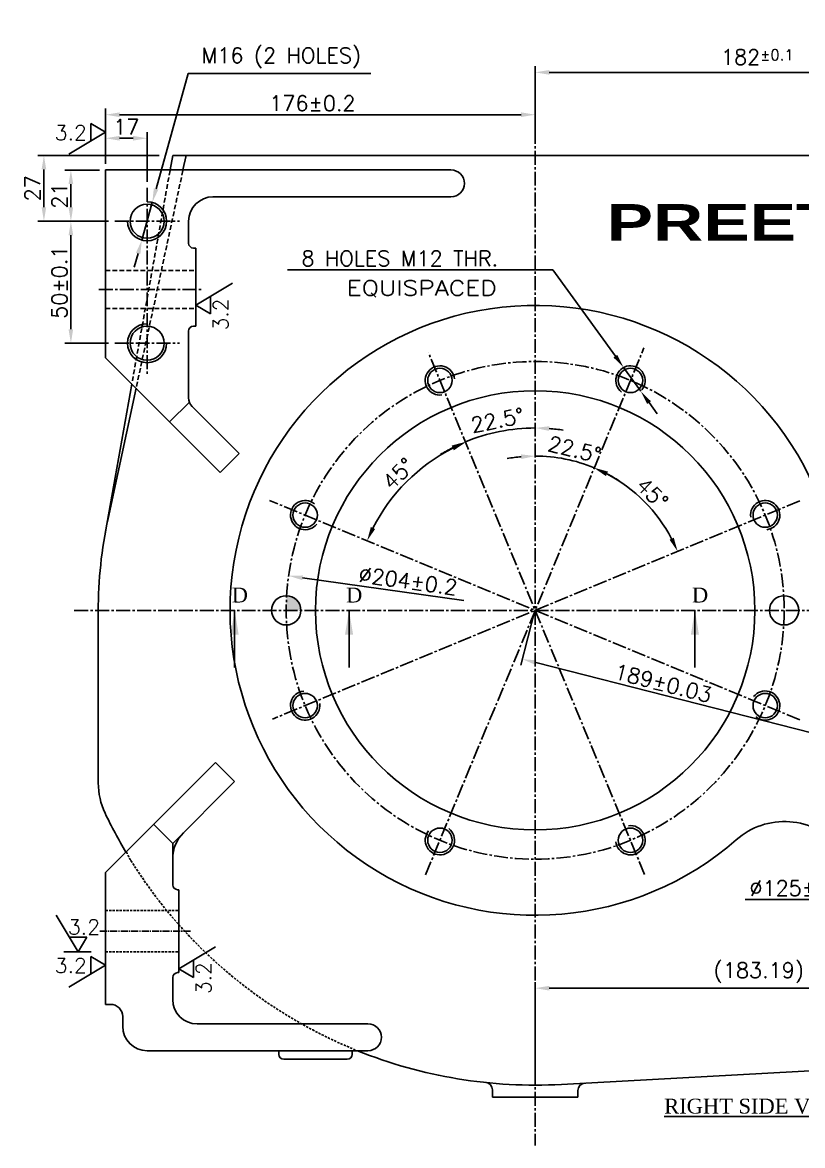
# Model space of a CAD drawing. Header units: millimetres. Extents: x -3508 to 12243, y -3609 to 4092.
# Drawn here: x 9070.4 to 9390, y 193.5 to 653.8 of the extents above; entities that cross this region are included whole.
import ezdxf
from ezdxf.enums import TextEntityAlignment as Align

# ---------------------------------------------------------------- set-up
doc = ezdxf.new("R2010")
doc.units = ezdxf.units.MM
doc.header["$LTSCALE"] = 0.3
doc.header["$PDSIZE"] = -50
for name, pattern in [('CENTER2', [28.575, 19.05, -3.175, 3.175, -3.175]), ('HIDDEN', [9.525, 6.35, -3.175]), ('HIDDEN2', [4.7625, 3.175, -1.5875])]:
    doc.linetypes.add(name, pattern=pattern)
for name, color, linetype in [('center', 1, 'CENTER2'), ('h', 4, 'HIDDEN'), ('hidden', 4, 'HIDDEN2')]:
    doc.layers.add(name, color=color, linetype=linetype)
doc.styles.add('ARIAL-BLACK', font='')
doc.styles.add('ROMANTIC', font='romantic.ttf')
doc.styles.add('rs', font='romans.shx')
doc.styles.get("Standard").update_dxf_attribs({"font": 'romans.shx', "width": 1.2})
doc.styles.get('ARIAL-BLACK').set_extended_font_data('Arial Black')
doc.dimstyles.new('ISO-25', dxfattribs={"dimscale": 2.5, "dimtxt": 2.5, "dimasz": 2.5, "dimexe": 0.7, "dimexo": 0.625, "dimtad": 1, "dimdec": 3, "dimlfac": -1, "dimzin": 9, "dimdsep": 46, "dimtxsty": 'Standard', "dimcen": 2.5, "dimclrd": 1, "dimclre": 1, "dimclrt": 7, "dimazin": 0, "dimtfac": 0.65, "dimtdec": 3, "dimtmove": 0, "dimatfit": 3, "dimfxl": 0, "dimtolj": 1, "dimarcsym": 0})
doc.dimstyles.new('sarab', dxfattribs={"dimscale": 3, "dimtxt": 2.5, "dimasz": 2.3, "dimexe": 1, "dimexo": 1, "dimtad": 1, "dimdec": 3, "dimdsep": 46, "dimtxsty": 'rs', "dimcen": 0, "dimclrd": 1, "dimclre": 1, "dimclrt": 7, "dimadec": 3, "dimazin": 2, "dimtfac": 1, "dimtdec": 3, "dimtmove": 0, "dimatfit": 3, "dimfxl": 0, "dimarcsym": 0})

# ---------------------------------------------------------------- blocks, each defined once
blk = doc.blocks.new('*D1105')
at = {"color": 1, "lineweight": -2, "transparency": 16777216}
for p, q in [((9104.43, 595.84), (9104.43, 618.5)), ((9280.43, 605.84), (9280.43, 618.5)), ((9110.18, 616), (9274.68, 616))]:
    blk.add_line(p, q, dxfattribs=at)
at = {"color": 1, "transparency": 16777216}
for points in [[(9110.18, 616.96), (9110.18, 615.05), (9104.43, 616)], [(9274.68, 616.96), (9274.68, 615.05), (9280.43, 616)]]:
    blk.add_solid(points, dxfattribs=at)
at = {"layer": 'Defpoints', "color": 0, "transparency": 16777216}
for p in [(9280.43, 616), (9280.43, 603.34), (9104.43, 593.34)]:
    blk.add_point(p, dxfattribs=at)
at = {"color": 7, "transparency": 16777216, "insert": (9189.16, 620.69), "char_height": 6.25, "attachment_point": 5, "style": 'rs'}
blk.add_mtext('176±0.2', dxfattribs=at)
blk = doc.blocks.new('*D1111')
at = {"color": 1, "lineweight": -2, "transparency": 16777216}
blk.add_line((9251.21, 416.94), (9185.11, 426.2), dxfattribs=at)
at = {"color": 1, "transparency": 16777216}
blk.add_solid([(9185.24, 427.14), (9184.98, 425.25), (9179.42, 426.99)], dxfattribs=at)
at = {"layer": 'Defpoints', "color": 0, "transparency": 16777216}
for p in [(9179.42, 426.99), (9381.44, 398.69)]:
    blk.add_point(p, dxfattribs=at)
at = {"color": 7, "transparency": 16777216, "insert": (9228.36, 424.87), "char_height": 6.25, "attachment_point": 5, "rotation": 352.0255, "style": 'rs'}
blk.add_mtext('∅204±0.2', dxfattribs=at)
blk = doc.blocks.new('*D1106')
at = {"color": 1, "lineweight": -2, "transparency": 16777216}
for p, q in [((9178.99, 552.42), (9287.7, 552.42)), ((9287.7, 552.42), (9313.29, 517.04)), ((9323.69, 502.66), (9316.66, 512.38)), ((9327.06, 498), (9330.43, 493.34))]:
    blk.add_line(p, q, dxfattribs=at)
at = {"color": 1, "transparency": 16777216}
for points in [[(9314.07, 517.6), (9312.51, 516.48), (9316.66, 512.38)], [(9327.84, 498.56), (9326.29, 497.44), (9323.69, 502.66)]]:
    blk.add_solid(points, dxfattribs=at)
at = {"layer": 'Defpoints', "color": 0, "transparency": 16777216}
for p in [(9316.66, 512.38), (9323.69, 502.66)]:
    blk.add_point(p, dxfattribs=at)
at = {"color": 7, "transparency": 16777216, "insert": (9224.97, 557.1), "char_height": 6.25, "attachment_point": 5, "style": 'rs'}
blk.add_mtext('8 HOLES M12 THR. ', dxfattribs=at)
blk = doc.blocks.new('*D1125')
at = {"color": 1, "lineweight": -2, "transparency": 16777216}
for p, q in [((9503.39, 421.6), (9506.73, 426.28)), ((9500.04, 416.93), (9427.32, 315.26)), ((9412.31, 294.29), (9423.97, 310.58)), ((9366.4, 294.29), (9412.31, 294.29))]:
    blk.add_line(p, q, dxfattribs=at)
at = {"color": 1, "transparency": 16777216}
for points in [[(9502.61, 422.16), (9504.17, 421.04), (9500.04, 416.93)], [(9423.19, 311.14), (9424.75, 310.03), (9427.32, 315.26)]]:
    blk.add_solid(points, dxfattribs=at)
at = {"layer": 'Defpoints', "color": 0, "transparency": 16777216}
for p in [(9500.04, 416.93), (9427.32, 315.26)]:
    blk.add_point(p, dxfattribs=at)
at = {"color": 7, "transparency": 16777216, "insert": (9388.58, 298.97), "char_height": 6.25, "attachment_point": 5, "style": 'rs'}
blk.add_mtext('∅125±0.2', dxfattribs=at)
blk = doc.blocks.new('*D1132')
at = {"color": 1, "lineweight": -2, "transparency": 16777216}
for p, q in [((9104.43, 595.84), (9104.43, 608.86)), ((9121.43, 588.56), (9121.43, 608.86)), ((9110.18, 606.36), (9115.68, 606.36))]:
    blk.add_line(p, q, dxfattribs=at)
at = {"color": 1, "transparency": 16777216}
for points in [[(9110.18, 607.32), (9110.18, 605.4), (9104.43, 606.36)], [(9115.68, 607.32), (9115.68, 605.4), (9121.43, 606.36)]]:
    blk.add_solid(points, dxfattribs=at)
at = {"layer": 'Defpoints', "color": 0, "transparency": 16777216}
for p in [(9121.43, 606.36), (9104.43, 593.34), (9121.43, 586.06)]:
    blk.add_point(p, dxfattribs=at)
at = {"color": 7, "transparency": 16777216, "insert": (9112.93, 611.05), "char_height": 6.25, "attachment_point": 5, "style": 'rs'}
blk.add_mtext('17', dxfattribs=at)
blk = doc.blocks.new('*D1133')
at = {"color": 1, "lineweight": -2, "transparency": 16777216}
for p, q in [((9101.93, 593.34), (9087.71, 593.34)), ((9090.21, 587.59), (9090.21, 578.09)), ((9105.68, 572.34), (9087.71, 572.34))]:
    blk.add_line(p, q, dxfattribs=at)
at = {"color": 1, "transparency": 16777216}
for points in [[(9089.25, 587.59), (9091.16, 587.59), (9090.21, 593.34)], [(9089.25, 578.09), (9091.16, 578.09), (9090.21, 572.34)]]:
    blk.add_solid(points, dxfattribs=at)
at = {"layer": 'Defpoints', "color": 0, "transparency": 16777216}
for p in [(9104.43, 593.34), (9090.21, 572.34), (9108.18, 572.34)]:
    blk.add_point(p, dxfattribs=at)
at = {"color": 7, "transparency": 16777216, "insert": (9085.52, 582.84), "char_height": 6.25, "attachment_point": 5, "rotation": 90, "style": 'rs'}
blk.add_mtext('21', dxfattribs=at)
blk = doc.blocks.new('*D1134')
at = {"color": 1, "lineweight": -2, "transparency": 16777216}
for p, q in [((9101.93, 572.34), (9087.71, 572.34)), ((9090.21, 566.59), (9090.21, 528.09)), ((9105.68, 522.34), (9087.71, 522.34))]:
    blk.add_line(p, q, dxfattribs=at)
at = {"color": 1, "transparency": 16777216}
for points in [[(9089.25, 566.59), (9091.16, 566.59), (9090.21, 572.34)], [(9089.25, 528.09), (9091.16, 528.09), (9090.21, 522.34)]]:
    blk.add_solid(points, dxfattribs=at)
at = {"layer": 'Defpoints', "color": 0, "transparency": 16777216}
for p in [(9104.43, 572.34), (9090.21, 522.34), (9108.18, 522.34)]:
    blk.add_point(p, dxfattribs=at)
at = {"color": 7, "transparency": 16777216, "insert": (9085.52, 547.34), "char_height": 6.25, "attachment_point": 5, "rotation": 90, "style": 'rs'}
blk.add_mtext('50±0.1', dxfattribs=at)
blk = doc.blocks.new('*D1137')
at = {"color": 1, "lineweight": -2, "transparency": 16777216}
for p, q in [((9138.29, 632.96), (9125.11, 585.59)), ((9213.06, 632.96), (9138.29, 632.96)), ((9119.29, 564.64), (9123.57, 580.05)), ((9117.74, 559.1), (9116.2, 553.56))]:
    blk.add_line(p, q, dxfattribs=at)
at = {"color": 1, "transparency": 16777216}
for points in [[(9124.19, 585.85), (9126.04, 585.33), (9123.57, 580.05)], [(9116.82, 559.35), (9118.67, 558.84), (9119.29, 564.64)]]:
    blk.add_solid(points, dxfattribs=at)
at = {"layer": 'Defpoints', "color": 0, "transparency": 16777216}
for p in [(9123.57, 580.05), (9119.29, 564.64)]:
    blk.add_point(p, dxfattribs=at)
at = {"color": 7, "transparency": 16777216, "insert": (9176.46, 639.28), "char_height": 6.25, "attachment_point": 5, "style": 'rs'}
blk.add_mtext('M16 (2 HOLES)', dxfattribs=at)
blk = doc.blocks.new('*D1138')
at = {"color": 1, "lineweight": -2, "transparency": 16777216}
for p, q in [((9126.42, 599.34), (9076.66, 599.34)), ((9079.16, 593.59), (9079.16, 578.09)), ((9105.68, 572.34), (9076.66, 572.34))]:
    blk.add_line(p, q, dxfattribs=at)
at = {"color": 1, "transparency": 16777216}
for points in [[(9078.2, 593.59), (9080.12, 593.59), (9079.16, 599.34)], [(9078.2, 578.09), (9080.12, 578.09), (9079.16, 572.34)]]:
    blk.add_solid(points, dxfattribs=at)
at = {"layer": 'Defpoints', "color": 0, "transparency": 16777216}
for p in [(9128.92, 599.34), (9079.16, 572.34), (9108.18, 572.34)]:
    blk.add_point(p, dxfattribs=at)
at = {"color": 7, "transparency": 16777216, "insert": (9074.48, 585.84), "char_height": 6.25, "attachment_point": 5, "rotation": 90, "style": 'rs'}
blk.add_mtext('27', dxfattribs=at)
blk = doc.blocks.new('_DatumFilled')
at = {"color": 0, "linetype": 'ByBlock'}
blk.add_solid([(0, 0.577), (-1, 0), (0, -0.577)], dxfattribs=at)
blk = doc.blocks.new('*D1142')
at = {"color": 1, "lineweight": -2, "transparency": 16777216}
for start, end in [(95.2105, 100.421), (67.5, 90), (57.079, 62.2895)]:
    blk.add_arc((9280.43, 412.84), 63.25, start, end, dxfattribs=at)
at = {"color": 1, "transparency": 16777216}
for points in [[(9274.64, 476.79), (9274.73, 474.87), (9280.43, 476.09)], [(9309.43, 467.97), (9310.25, 469.71), (9304.63, 471.28)]]:
    blk.add_solid(points, dxfattribs=at)
at = {"layer": 'Defpoints', "color": 0, "transparency": 16777216}
for p in [(9280.43, 618.36), (9326.04, 522.96), (9288.68, 475.55), (9205.51, 231.97), (9280.43, 193.47)]:
    blk.add_point(p, dxfattribs=at)
at = {"color": 7, "transparency": 16777216, "insert": (9296.57, 478.84), "char_height": 6.25, "attachment_point": 5, "rotation": 346.2582, "style": 'rs'}
blk.add_mtext('22.5°', dxfattribs=at)
blk = doc.blocks.new('*D1143')
at = {"color": 1, "lineweight": -2, "transparency": 16777216}
for start, end in [(90, 112.5), (81.1827, 85.5914), (116.9086, 121.3173)]:
    blk.add_arc((9280.43, 412.84), 74.75, start, end, dxfattribs=at)
at = {"color": 1, "transparency": 16777216}
for points in [[(9286.14, 486.41), (9286.21, 488.33), (9280.43, 487.59)], [(9246.2, 480.37), (9247, 478.63), (9251.82, 481.9)]]:
    blk.add_solid(points, dxfattribs=at)
at = {"layer": 'Defpoints', "color": 0, "transparency": 16777216}
for p in [(9280.43, 618.36), (9235.53, 521.23), (9270.67, 486.95), (9355.35, 231.97), (9280.43, 193.47)]:
    blk.add_point(p, dxfattribs=at)
at = {"color": 7, "transparency": 16777216, "insert": (9264.93, 490.75), "char_height": 6.25, "attachment_point": 5, "rotation": 11.25, "style": 'rs'}
blk.add_mtext('22.5°', dxfattribs=at)
blk = doc.blocks.new('*D1144')
at = {"color": 1, "lineweight": -2, "transparency": 16777216}
blk.add_arc((9280.43, 412.84), 63.15, 27.7184, 62.2816, dxfattribs=at)
at = {"color": 1, "transparency": 16777216}
for points in [[(9309.4, 467.88), (9310.21, 469.62), (9304.6, 471.19)], [(9337.2, 442.62), (9335.47, 441.81), (9338.78, 437.01)]]:
    blk.add_solid(points, dxfattribs=at)
at = {"layer": 'Defpoints', "color": 0, "transparency": 16777216}
for p in [(9324.98, 520.4), (9388.82, 457.74), (9330.53, 451.29), (9172.81, 368.27), (9235.53, 304.46)]:
    blk.add_point(p, dxfattribs=at)
at = {"color": 7, "transparency": 16777216, "insert": (9328.4, 460.81), "char_height": 6.25, "attachment_point": 5, "rotation": 315, "style": 'rs'}
blk.add_mtext('45°', dxfattribs=at)
blk = doc.blocks.new('*D1145')
at = {"color": 1, "lineweight": -2, "transparency": 16777216}
blk.add_arc((9280.43, 412.84), 74.53, 116.9214, 153.0786, dxfattribs=at)
at = {"color": 1, "transparency": 16777216}
for points in [[(9246.28, 480.17), (9247.08, 478.43), (9251.91, 481.7)], [(9214.85, 446.19), (9213.1, 446.99), (9211.57, 441.36)]]:
    blk.add_solid(points, dxfattribs=at)
at = {"layer": 'Defpoints', "color": 0, "transparency": 16777216}
for p in [(9236.69, 518.43), (9235.06, 471.97), (9171.64, 457.91), (9388.82, 367.95), (9325.27, 304.58)]:
    blk.add_point(p, dxfattribs=at)
at = {"color": 7, "transparency": 16777216, "insert": (9224.41, 468.86), "char_height": 6.25, "attachment_point": 5, "rotation": 45, "style": 'rs'}
blk.add_mtext('45°', dxfattribs=at)
blk = doc.blocks.new('*D1109')
at = {"color": 1, "lineweight": -2, "transparency": 16777216}
for p, q in [((9463.68, 292.42), (9463.68, 255.46)), ((9280.43, 219.57), (9280.43, 260.46)), ((9457.93, 257.96), (9286.18, 257.96))]:
    blk.add_line(p, q, dxfattribs=at)
at = {"color": 1, "transparency": 16777216}
for points in [[(9286.18, 258.92), (9286.18, 257), (9280.43, 257.96)], [(9457.93, 258.92), (9457.93, 257), (9463.68, 257.96)]]:
    blk.add_solid(points, dxfattribs=at)
at = {"layer": 'Defpoints', "color": 0, "transparency": 16777216}
for p in [(9463.68, 294.92), (9280.43, 257.96), (9280.43, 217.07)]:
    blk.add_point(p, dxfattribs=at)
at = {"color": 7, "transparency": 16777216, "insert": (9372.05, 264.28), "char_height": 6.25, "attachment_point": 5, "style": 'rs'}
blk.add_mtext('(183.19) ', dxfattribs=at)
blk = doc.blocks.new('*D1110')
at = {"color": 1, "lineweight": -2, "transparency": 16777216}
for p, q in [((9280.43, 605.84), (9280.43, 635.87)), ((9462.43, 581.55), (9462.43, 635.87)), ((9286.18, 633.37), (9456.68, 633.37))]:
    blk.add_line(p, q, dxfattribs=at)
at = {"color": 1, "transparency": 16777216}
for points in [[(9286.18, 634.33), (9286.18, 632.41), (9280.43, 633.37)], [(9456.68, 634.33), (9456.68, 632.41), (9462.43, 633.37)]]:
    blk.add_solid(points, dxfattribs=at)
at = {"layer": 'Defpoints', "color": 0, "transparency": 16777216}
for p in [(9462.43, 633.37), (9280.43, 603.34), (9462.43, 579.05)]:
    blk.add_point(p, dxfattribs=at)
at = {"color": 7, "transparency": 16777216, "insert": (9371.43, 639.62), "char_height": 6.25, "attachment_point": 5, "style": 'rs'}
blk.add_mtext('182{}{\\A0;{\\H1.5x;}{\\A2;\\H0.71x;\\C2;%%p0.1}}', dxfattribs=at)

msp = doc.modelspace()

# ---------------------------------------------------------------- hatches: boundary and pattern name
msp.add_hatch(color=6).paths.add_polyline_path([(9178.4289, 412.8427), (9184.4289, 412.8427, 0.40562382), (9178.6053, 418.8402, 0.01470906)])
msp.add_hatch(color=6).paths.add_polyline_path([(9178.4289, 412.8427), (9184.4289, 412.8427, 0.40562382), (9178.6053, 418.8402, 0.01470906)])

# ---------------------------------------------------------------- linework, layer by layer
for p, q in [((9098.4289, 612.4027), (9098.4289, 605.2027)), ((9098.4289, 612.4027), (9104.4289, 608.8027)), ((9104.4289, 608.8027), (9089.3803, 599.7736)), ((9131.9289, 599.3427), (9130.8564, 593.3427)), ((9131.9289, 599.3427), (9694.4289, 599.3427)), ((9137.4289, 599.3427), (9136.1392, 593.3427)), ((9104.4289, 593.3427), (9245.9289, 593.3427)), ((9104.4289, 593.3427), (9104.4289, 516.3427)), ((9148.4289, 582.3427), (9245.9289, 582.3427)), ((9138.4289, 572.3427), (9138.4289, 563.3427)), ((9141.4289, 561.3427), (9140.4289, 561.3427)), ((9141.4289, 561.3427), (9141.4289, 529.3427)), ((9141.4289, 537.9406), (9156.4775, 546.9698)), ((9147.4289, 534.3406), (9147.4289, 541.5406)), ((9147.4289, 534.3406), (9141.4289, 537.9406)), ((9138.4289, 527.3427), (9138.4289, 499.9702)), ((9141.4289, 529.3427), (9140.4289, 529.3427)), ((9104.4289, 516.3427), (9115.5145, 505.2571)), ((9104.4289, 516.3427), (9151.4289, 469.3427)), ((9115.1721, 505.5995), (9104.2218, 444.3401)), ((9116.9059, 503.8657), (9105.4262, 450.46)), ((9138.7464, 498.2167), (9130.6507, 490.1209)), ((9139.8933, 496.4346), (9159.2071, 477.1209)), ((9159.2071, 477.1209), (9151.4289, 469.3427)), ((9101.4293, 412.8427), (9101.4293, 342.1234)), ((9104.4289, 305.3427), (9149.5172, 350.4311)), ((9149.5172, 350.4311), (9157.2954, 342.6529)), ((9131.9289, 317.2864), (9157.2954, 342.6529)), ((9124.1507, 325.0646), (9131.9289, 317.2864)), ((9131.9289, 317.2864), (9131.9289, 300.3427)), ((9104.4289, 305.3427), (9104.4289, 251.3427)), ((9134.4289, 298.3427), (9133.9289, 298.3427)), ((9134.4289, 298.3427), (9134.4289, 264.3427)), ((9093.184, 272.8427), (9084.1549, 287.8913)), ((9096.784, 278.8427), (9089.584, 278.8427)), ((9096.784, 278.8427), (9093.184, 272.8427)), ((9134.4289, 265.905), (9149.4775, 274.9342)), ((9104.4289, 267.4028), (9089.3803, 258.3737)), ((9098.4289, 271.0028), (9098.4289, 263.8028)), ((9098.4289, 271.0028), (9104.4289, 267.4028)), ((9140.4289, 262.305), (9140.4289, 269.505)), ((9134.4289, 264.3427), (9133.9289, 264.3427)), ((9140.4289, 262.305), (9134.4289, 265.905)), ((9131.9289, 262.3427), (9131.9289, 253.3427)), ((9104.4289, 251.3427), (9106.4289, 251.3427)), ((9104.4289, 251.3427), (9106.4289, 251.3427)), ((9111.4289, 242.3427), (9111.4289, 246.3427)), ((9141.9289, 243.3427), (9211.9289, 243.3427)), ((9291.1836, 218.5267), (9686.1077, 240.3409)), ((9121.4289, 232.3427), (9211.9289, 232.3427)), ((9175.4289, 232.3427), (9175.4289, 231.3427)), ((9175.4289, 232.3427), (9175.4289, 230.8427)), ((9205.4289, 232.3427), (9205.4289, 231.3427)), ((9205.4289, 232.3427), (9205.4289, 230.8427)), ((9177.4289, 228.8427), (9203.4289, 228.8427)), ((9285.4289, 218.0585), (9285.4289, 218.0585)), ((9262.9289, 213.2299), (9262.9289, 216.3049)), ((9297.9289, 213.2299), (9262.9289, 213.2299)), ((9297.9289, 213.2299), (9297.9289, 216.0096))]:
    msp.add_line(p, q)
at = {"color": 1}
for p, q in [((9280.2586, 412.8427), (9274.5391, 390.4233)), ((9280.7286, 391.4243), (9452.8355, 347.5171))]:
    msp.add_line(p, q, dxfattribs=at)
at = {"color": 3}
msp.add_line((9087.2978, 272.8427), (9098.5138, 272.8427), dxfattribs=at)
for centre, radius in [((9121.4289, 572.3427), 7), ((9121.4289, 522.3427), 7), ((9241.3952, 507.0785), 5), ((9319.4626, 507.0785), 5), ((9280.4289, 412.8427), 90), ((9186.1932, 451.8765), 5), ((9374.6646, 451.8765), 5), ((9178.4289, 412.8427), 6), ((9382.4289, 412.8427), 6), ((9186.1932, 373.809), 5), ((9374.6646, 373.809), 5), ((9241.3952, 318.607), 5), ((9319.4626, 318.607), 5)]:
    msp.add_circle(centre, radius)
for centre, radius, start, end in [((9245.9289, 587.8427), 5.5, 270, 90), ((9121.4289, 572.3427), 8, 180, 90), ((9148.4289, 572.3427), 10, 90, 180), ((9140.4289, 563.3427), 2, 180, 270), ((9280.4289, 412.8427), 125, 21.392825, 311.233239), ((9121.4289, 522.3427), 8, 90, 0), ((9140.4289, 527.3427), 2, 90, 180), ((9241.3952, 507.0785), 6, 5.814587, 277.5), ((9319.4626, 507.0785), 6, 320.814587, 232.5), ((9143.4289, 499.9702), 5, 180, 225), ((9186.1932, 451.8765), 6, 50.814587, 322.5), ((9374.6646, 451.8765), 6, 275.814587, 187.5), ((9280.4289, 412.8427), 179, 167.868731, 180.127155), ((9186.1932, 373.809), 6, 95.814587, 7.5), ((9374.6646, 373.809), 6, 230.814587, 142.5), ((9130.4293, 342.1234), 29, 180, 205.36304), ((9280.4289, 413.2299), 195, 205.36304, 210.700527), ((9241.3952, 318.607), 6, 140.814587, 52.5), ((9319.4626, 318.607), 6, 185.814587, 97.5), ((9382.5934, 296.2777), 30, 40.728634, 131.233239), ((9146.9289, 311.0732), 15, 135, 180), ((9133.9289, 300.3427), 2, 180, 270), ((9133.9289, 262.3427), 2, 90, 180), ((9141.9289, 253.3427), 10, 180, 270), ((9106.4289, 246.3427), 5, 0, 90), ((9121.4289, 242.3427), 10, 180, 270), ((9211.9289, 237.8427), 5.5, 270, 90), ((9177.4289, 230.8427), 2, 180, 270), ((9203.4289, 230.8427), 2, 270, 0), ((9280.4289, 413.2299), 195, 248.067775, 273.1616), ((9259.9289, 216.3049), 3, 0, 83.996349), ((9300.9289, 216.0096), 3, 92.860276, 180)]:
    msp.add_arc(centre, radius, start, end)
at = {"color": 1}
msp.add_solid([(9280.9655, 392.3529), (9280.4917, 390.4957), (9275.1571, 392.8457)], dxfattribs=at)
at = {"layer": 'center'}
for p, q in [((9280.4289, 618.3575), (9280.4289, 193.4667)), ((9121.4289, 586.0558), (9121.4289, 509.7192)), ((9108.1804, 572.3427), (9134.6774, 572.3427)), ((9101.6833, 544.3427), (9144.0115, 544.3427)), ((9108.1804, 522.3427), (9134.6774, 522.3427)), ((9235.5336, 304.4559), (9324.9824, 520.4044)), ((9325.2743, 304.5763), (9236.6938, 518.4285)), ((9388.8157, 367.9475), (9171.6382, 457.9053)), ((9388.8157, 457.738), (9172.8147, 368.2675)), ((9091.6161, 412.8427), (9723.9287, 412.8427))]:
    msp.add_line(p, q, dxfattribs=at)
at = {"layer": 'center', "ltscale": 0.5}
msp.add_line((9102.0745, 281.3427), (9139.6532, 281.3427), dxfattribs=at)
at = {"layer": 'center'}
msp.add_circle((9280.4289, 412.8427), 102, dxfattribs=at)
at = {"layer": 'h'}
for p, q in [((9130.8192, 593.1346), (9115.2304, 505.9255)), ((9136.0806, 593.0704), (9116.9059, 503.8657)), ((9104.4289, 552.0927), (9141.4289, 552.0927)), ((9104.4289, 536.5927), (9141.4289, 536.5927))]:
    msp.add_line(p, q, dxfattribs=at)
at = {"layer": 'hidden'}
for p, q in [((9104.4289, 289.8427), (9134.4289, 289.8427)), ((9104.4289, 272.8427), (9134.4289, 272.8427))]:
    msp.add_line(p, q, dxfattribs=at)
for centre, radius, start, end in [((9139.4293, 325.6221), 29, 203.964623, 211.85408), ((9280.4289, 413.2299), 195, 211.85408, 247.780718)]:
    msp.add_arc(centre, radius, start, end, dxfattribs=at)

# ---------------------------------------------------------------- texts
for p in [(9083.6036, 605.5914), (9089.0309, 279.9765), (9083.6036, 264.1915)]:
    msp.add_text('3.2', height=6.1).set_placement(p)
at = {"style": 'ARIAL-BLACK', "width": 1.236616}
msp.add_text('PREET', height=15, dxfattribs=at).set_placement((9309.6899, 564.3553), (9404.701, 564.3553), align=Align.FIT)
at = {"width": 1.2}
msp.add_text('EQUISPACED', height=6.25, dxfattribs=at).set_placement((9203.2639, 541.8413))
for p in [(9154.6627, 527.5699), (9147.6627, 255.5343)]:
    msp.add_text('3.2', height=6.1, rotation=90).set_placement(p)
at = {"style": 'ROMANTIC'}
for s, p in [('D', (9156.076, 416.062)), ('D', (9202.9447, 416.062)), ('D', (9344.646, 416.062)), ('%%URIGHT SIDE VIEW', (9333.2764, 206.5672))]:
    msp.add_text(s, height=6.1, dxfattribs=at).set_placement(p)
at = {"color": 7, "insert": (9332.8315, 382.9697), "char_height": 6.25, "attachment_point": 5, "rotation": 345.68821, "style": 'rs'}
msp.add_mtext('189±0.03', dxfattribs=at)

# ---------------------------------------------------------------- dimensions: what is measured, and where the dimension line sits
for p1, p2, text, override, picture, middle in [((9119.2851, 564.6353), (9123.5726, 580.0502), 'M16 (2 HOLES)', {"dimscale": 2.5, "dimtoh": 1, "dimdec": 2, "dimcen": 2.5, "dimadec": 1, "dimtdec": 2}, '*D1137', (9176.4576, 632.9555)), ((9323.6931, 502.6609), (9316.6591, 512.3832), '8 HOLES M12 THR. ', {"dimscale": 2.5, "dimtoh": 1, "dimdec": 2, "dimcen": 2.5, "dimadec": 2, "dimtdec": 2}, '*D1106', (9224.972, 552.4172))]:
    dim = msp.add_diameter_dim_2p(p1=p1, p2=p2, text=text, dimstyle='sarab', override=override)
    dim.commit()
    dim.dimension.update_dxf_attribs({"geometry": picture, "text_midpoint": middle, "dimtype": 163})
dim = msp.add_linear_dim(base=(9462.4289, 633.3694), p1=(9280.4289, 603.3427), p2=(9462.4289, 579.0514), angle=180, text='<>{}{\\A0;{\\H1.5x;}{\\A2;\\H0.71x;\\C2;%%p0.1}}', dimstyle='sarab', override={"dimscale": 2.5, "dimdec": 2, "dimadec": 2, "dimtp": 0.1, "dimtm": 0.1, "dimtfac": 0.71, "dimtdec": 2, "dimatfit": 0, "dimtzin": 8})
dim.commit()
dim.dimension.update_dxf_attribs({"geometry": '*D1110', "text_midpoint": (9371.4289, 639.6194)})
for base, p2, override, picture, middle in [((9280.4289, 616.004), (9280.4289, 603.3427), {"dimscale": 2.5, "dimgap": 0.625, "dimdec": 2, "dimadec": 2, "dimtol": 1, "dimlim": 0, "dimtp": 0.2, "dimtm": 0.2, "dimtdec": 2, "dimatfit": 0}, '*D1105', (9189.1604, 616.004)), ((9121.4289, 606.3579), (9121.4289, 586.0558), {"dimscale": 2.5, "dimtoh": 1, "dimdec": 2, "dimcen": 2.5, "dimadec": 1, "dimtdec": 2}, '*D1132', (9112.9289, 606.3579))]:
    dim = msp.add_linear_dim(base=base, p1=(9104.4289, 593.3427), p2=p2, angle=180, dimstyle='sarab', override=override)
    dim.commit()
    dim.dimension.update_dxf_attribs({"geometry": picture, "text_midpoint": middle, "dimtype": 160})
dim = msp.add_angular_dim_2l(base=(9288.6846, 475.5515), line1=((9280.4289, 618.3575), (9280.4289, 193.4667)), line2=((9326.0421, 522.9627), (9205.5092, 231.9707)), dimstyle='sarab', override={"dimscale": 2.5, "dimtoh": 1, "dimdec": 2, "dimcen": 2.5, "dimadec": 1, "dimtdec": 2, "dimldrblk": 'DatumFilled'})
dim.commit()
dim.dimension.update_dxf_attribs({"geometry": '*D1142', "text_midpoint": (9295.4537, 474.2822), "dimtype": 162})
for base, line1, line2, picture, middle in [((9270.6724, 486.9503), ((9235.5336, 521.2296), (9355.3485, 231.9707)), ((9280.4289, 618.3575), (9280.4289, 193.4667)), '*D1143', (9264.932, 490.7509)), ((9330.5326, 451.2887), ((9388.8157, 457.738), (9172.8147, 368.2675)), ((9235.5336, 304.4559), (9324.9824, 520.4044)), '*D1144', (9328.4003, 460.8142)), ((9235.0572, 471.9723), ((9388.8157, 367.9475), (9171.6382, 457.9053)), ((9325.2743, 304.5763), (9236.6938, 518.4285)), '*D1145', (9224.4128, 468.8588))]:
    dim = msp.add_angular_dim_2l(base=base, line1=line1, line2=line2, dimstyle='sarab', override={"dimscale": 2.5, "dimtoh": 1, "dimdec": 2, "dimcen": 2.5, "dimadec": 1, "dimtdec": 2, "dimldrblk": 'DatumFilled'})
    dim.commit()
    dim.dimension.update_dxf_attribs({"geometry": picture, "text_midpoint": middle})
for base, p1, p2, override, picture, middle in [((9079.1633, 572.3427), (9128.916, 599.3427), (9108.1804, 572.3427), {"dimscale": 2.5, "dimtoh": 1, "dimdec": 2, "dimcen": 2.5, "dimadec": 1, "dimtdec": 2, "dimldrblk": 'DatumFilled'}, '*D1138', (9074.4758, 585.8427)), ((9090.2062, 572.3427), (9104.4289, 593.3427), (9108.1804, 572.3427), {"dimscale": 2.5, "dimdec": 2, "dimcen": 2.5, "dimadec": 1, "dimtdec": 2}, '*D1133', (9085.5187, 582.8427)), ((9090.2062, 522.3427), (9104.4289, 572.3427), (9108.1804, 522.3427), {"dimscale": 2.5, "dimgap": 0.625, "dimdec": 2, "dimcen": 2.5, "dimadec": 1, "dimtol": 1, "dimlim": 0, "dimtp": 0.1, "dimtm": 0.1, "dimtdec": 2}, '*D1134', (9085.5187, 547.3427))]:
    dim = msp.add_linear_dim(base=base, p1=p1, p2=p2, angle=90, dimstyle='sarab', override=override)
    dim.commit()
    dim.dimension.update_dxf_attribs({"geometry": picture, "text_midpoint": middle})
for p1, p2, override, picture, middle in [((9381.4425, 398.6921), (9179.4152, 426.9934), {"dimscale": 2.5, "dimgap": 0.625, "dimdec": 2, "dimcen": 2.5, "dimadec": 2, "dimtol": 1, "dimlim": 0, "dimtp": 0.2, "dimtm": 0.2, "dimtdec": 2}, '*D1111', (9227.7081, 420.2282)), ((9500.0416, 416.9258), (9427.3161, 315.2597), {"dimscale": 2.5, "dimgap": 0.625, "dimtoh": 1, "dimdec": 2, "dimcen": 2.5, "dimadec": 1, "dimtol": 1, "dimlim": 0, "dimtp": 0.2, "dimtm": 0.2, "dimtdec": 2}, '*D1125', (9388.5771, 294.2851))]:
    dim = msp.add_diameter_dim_2p(p1=p1, p2=p2, dimstyle='sarab', override=override)
    dim.commit()
    dim.dimension.update_dxf_attribs({"geometry": picture, "text_midpoint": middle, "dimtype": 163})
dim = msp.add_linear_dim(base=(9280.4289, 257.959), p1=(9463.6789, 294.9232), p2=(9280.4289, 217.0682), angle=180, text='(183.19) ', dimstyle='sarab', override={"dimscale": 2.5, "dimtoh": 1, "dimdec": 2, "dimcen": 2.5, "dimadec": 1, "dimtp": 0.1, "dimtm": 0.1, "dimtfac": 0.71, "dimtdec": 2})
dim.commit()
dim.dimension.update_dxf_attribs({"geometry": '*D1109', "text_midpoint": (9372.0539, 257.959), "dimtype": 160})

# ---------------------------------------------------------------- leaders
for points in [[(9157.2991, 412.9383), (9157.2991, 389.4323)], [(9204.1679, 412.9383), (9204.1679, 389.4323)], [(9345.8692, 412.9383), (9345.8692, 389.4323)]]:
    msp.add_leader(points, dimstyle='ISO-25', override={"dimscale": 2, "dimasz": 5})

doc.saveas('drawing.dxf')
